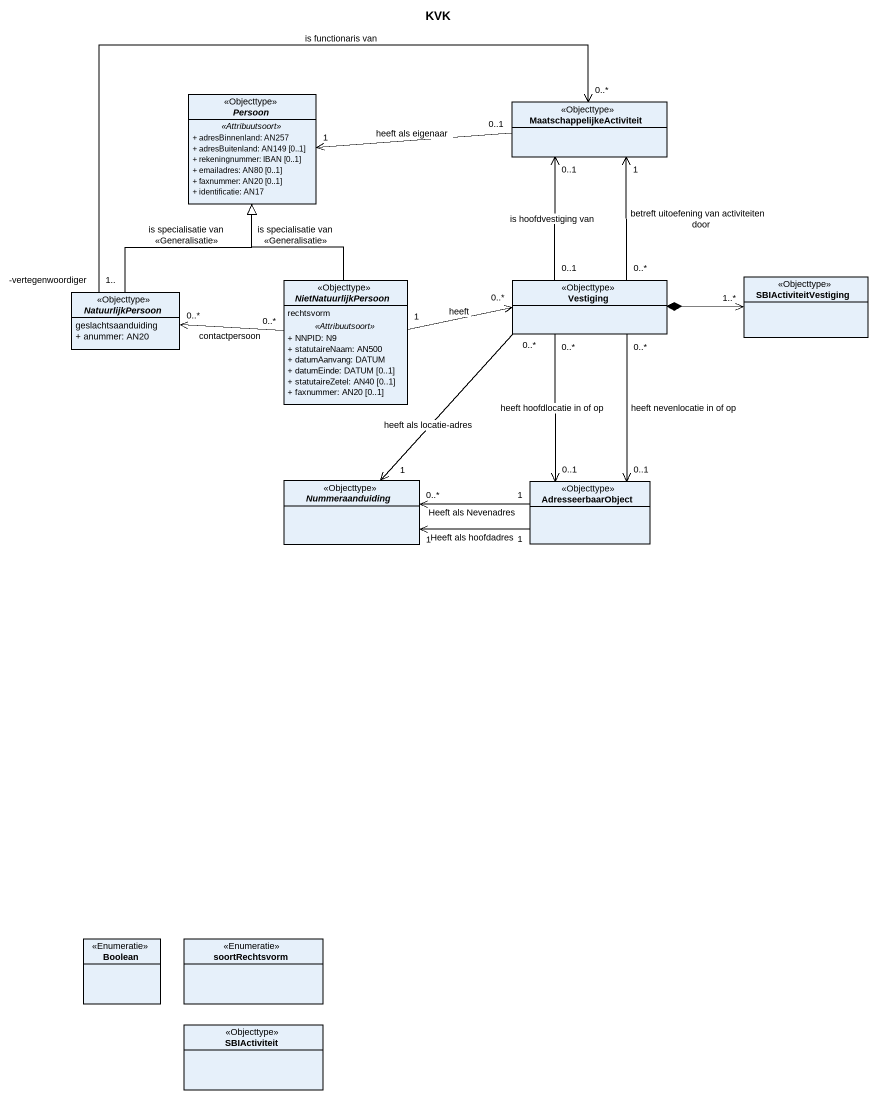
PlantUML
@startuml
title KVK
hide circle
hide empty members
skinparam classAttributeIconSize 0
abstract class Persoon <<Objecttype>> {
  .. <<Attribuutsoort>> ..
  + adresBinnenland: AN257
  + adresBuitenland: AN149 [0..1]
  + rekeningnummer: IBAN [0..1]
  + emailadres: AN80 [0..1]
  + faxnummer: AN20 [0..1]
  + identificatie: AN17
}
class MaatschappelijkeActiviteit <<Objecttype>>
abstract class NatuurlijkPersoon <<Objecttype>> {
  geslachtsaanduiding
  + anummer: AN20
}
abstract class NietNatuurlijkPersoon <<Objecttype>> {
  rechtsvorm
  .. <<Attribuutsoort>> ..
  + NNPID: N9
  + statutaireNaam: AN500
  + datumAanvang: DATUM
  + datumEinde: DATUM [0..1]
  + statutaireZetel: AN40 [0..1]
  + faxnummer: AN20 [0..1]
}
class Vestiging <<Objecttype>>
class SBIActiviteitVestiging <<Objecttype>>
abstract class Nummeraanduiding <<Objecttype>>
class AdresseerbaarObject <<Objecttype>>
enum Boolean <<Enumeratie>>
enum soortRechtsvorm <<Enumeratie>>
class SBIActiviteit <<Objecttype>>
MaatschappelijkeActiviteit "0..1" -left-> "1" Persoon : heeft als eigenaar
MaatschappelijkeActiviteit "0..*" <-left- "-vertegenwoordiger\n1.." NatuurlijkPersoon : is functionaris van
NatuurlijkPersoon -up-|> Persoon : is specialisatie van\n<<Generalisatie>>
NietNatuurlijkPersoon -up-|> Persoon : is specialisatie van\n<<Generalisatie>>
NietNatuurlijkPersoon "0..*" -left-> "0..*" NatuurlijkPersoon : contactpersoon
NietNatuurlijkPersoon "1" -right-> "0..*" Vestiging : heeft
Vestiging "0..1" -up-> "0..1" MaatschappelijkeActiviteit : is hoofdvestiging van
Vestiging "0..*" -up-> "1" MaatschappelijkeActiviteit : betreft uitoefening van activiteiten door
Vestiging *-right-> "1..*" SBIActiviteitVestiging
Vestiging "0..*" --> "0..1" AdresseerbaarObject : heeft hoofdlocatie in of op
Vestiging "0..*" --> "0..1" AdresseerbaarObject : heeft nevenlocatie in of op
Nummeraanduiding "1" <-up- "0..*" Vestiging : heeft als locatie-adres
AdresseerbaarObject "1" -left-> "0..*" Nummeraanduiding : Heeft als Nevenadres
AdresseerbaarObject "1" -left-> "1" Nummeraanduiding : Heeft als hoofdadres
@enduml
